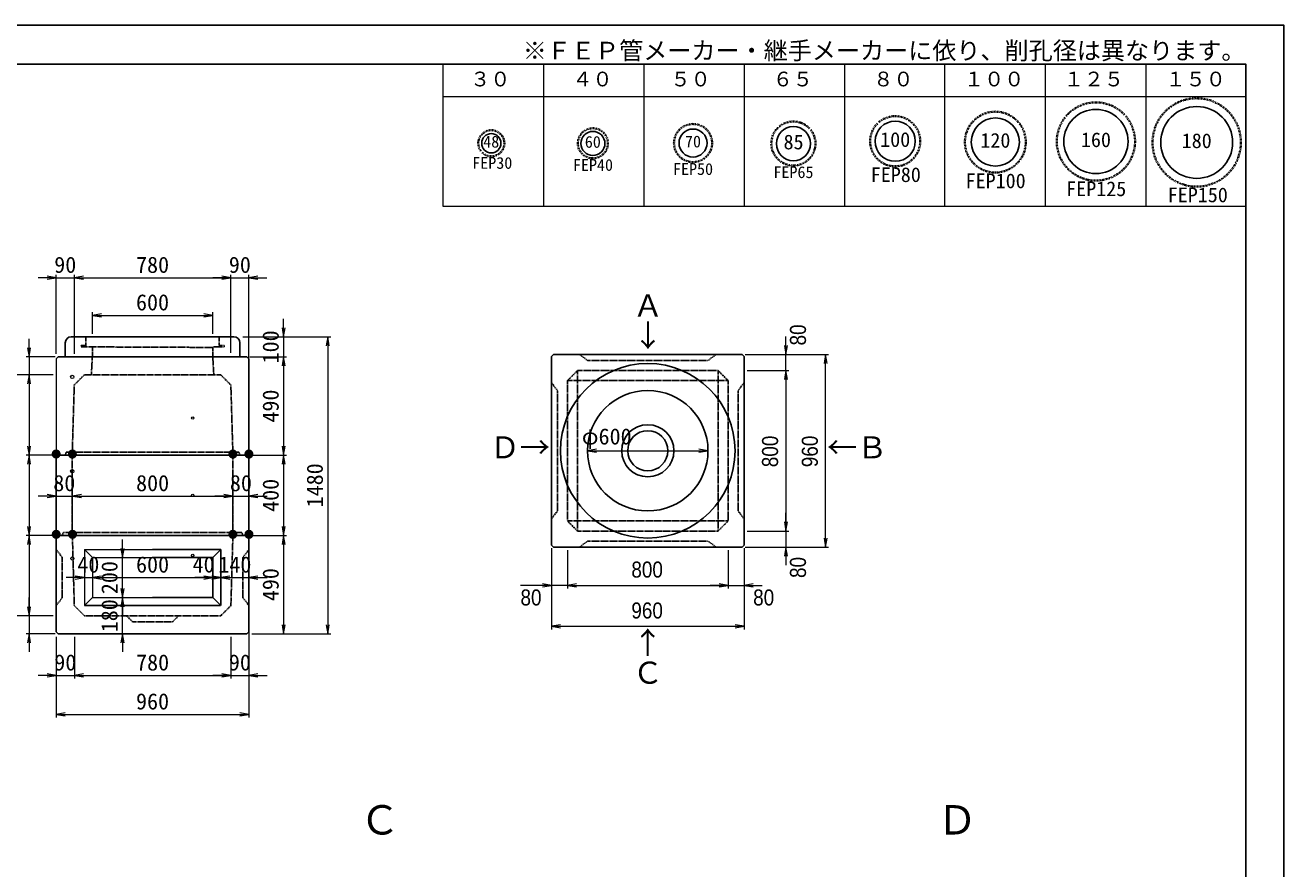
# Model space of a CAD drawing. Units: millimetres, scale not verified. Extents: x -297 to 298, y -210 to 211.
# Drawn here: x -15.6 to 297.9, y 0.3 to 210.5 of the extents above; entities that cross this region are included whole.
import ezdxf
from ezdxf.enums import TextEntityAlignment as Align

# ---------------------------------------------------------------- set-up
doc = ezdxf.new("R2010")
doc.units = ezdxf.units.MM
doc.linetypes.add('USER1', pattern=[12.95, 6.35, -3.175, 0.25, -3.175])
doc.linetypes.add('USER2', pattern=[4.7625, 3.175, -1.5875])
doc.layers.add('0-0', color=7, linetype='Continuous')
for name, color, linetype, lineweight in [('0-1_0', 9, 'Continuous', 25), ('0-2_dims', 7, 'Continuous', 18), ('0-3_pen1実線', 4, 'Continuous', 13), ('0-4_pen2実線', 3, 'Continuous', 13), ('0-5_pen3実線', 7, 'Continuous', 25), ('0-6_pen4実線', 7, 'Continuous', 25), ('0-7_pen2破線', 3, 'USER2', 25), ('0-8_鉄筋', 7, 'Continuous', 25), ('0-9_draw', 7, 'Continuous', 13)]:
    doc.layers.add(name, color=color, linetype=linetype, lineweight=lineweight)
doc.styles.add('ＭＳ ゴシック', font='')
doc.styles.add('ＭＳ Ｐゴシック', font='')
doc.styles.get('ＭＳ ゴシック').set_extended_font_data('MS Gothic')
doc.styles.get('ＭＳ Ｐゴシック').set_extended_font_data('MS PGothic')

# ---------------------------------------------------------------- blocks, each defined once
blk = doc.blocks.new('部分図 1')
at = {"layer": '0-1_0'}
blk.add_lwpolyline([(0.1, 0.3), (11898.1, 0.3), (11898.1, 8410.3), (0.1, 8410.3)], close=True, dxfattribs=at)
at = {"layer": '0-2_dims'}
for p, q in [((7709.94, 7506.5), (7709.94, 8215.2)), ((8211.94, 7506.5), (8211.94, 8215.2)), ((8710.94, 7506.5), (8710.94, 8215.2)), ((9210.94, 7506.5), (9210.94, 8215.2)), ((9710.94, 7506.5), (9710.94, 8215.2)), ((10209.94, 7506.5), (10209.94, 8215.2)), ((10710.94, 7506.5), (10710.94, 8215.2)), ((11211.94, 7506.5), (11211.94, 8215.2)), ((11708.94, 7506.5), (11708.94, 8215.2)), ((7709.94, 8055.3), (11708.94, 8055.3)), ((11708.94, 7506.5), (7709.94, 7506.5)), ((5782.5, 7151), (5692.5, 7151)), ((5782.5, 6772.8), (5782.5, 7166)), ((5782.5, 7151), (5872.9, 7151)), ((5872.9, 6772.8), (5872.9, 7166)), ((5872.9, 6772.8), (5872.9, 7166)), ((5872.9, 7151), (5962.9, 7151)), ((5872.9, 7151), (6652.5, 7151)), ((6652.5, 7151), (6562.5, 7151)), ((6652.5, 6777), (6652.5, 7166)), ((6652.5, 6777), (6652.5, 7166)), ((6652.5, 7151), (6742.5, 7151)), ((6742.5, 6719), (6742.5, 7166)), ((6742.5, 7151), (6832.5, 7151)), ((5962.5, 6872), (5962.5, 6979)), ((5962.5, 6964), (6562.5, 6964)), ((6562.5, 6872), (6562.5, 6979)), ((6915.5, 6857), (6915.5, 6947)), ((5647.06, 6757), (5647.06, 6847)), ((6712.5, 6857), (6930.5, 6857)), ((6727.5, 6857), (7150.5, 6857)), ((6915.5, 6857), (6915.5, 6757)), ((7135.5, 6857), (7135.5, 5377)), ((5777.5, 6757), (5632.06, 6757)), ((5647.06, 6757), (5647.06, 6667)), ((6747.5, 6757), (6930.5, 6757)), ((6747.5, 6757), (6930.5, 6757)), ((6915.5, 6757), (6915.5, 6667)), ((6915.5, 6757), (6915.5, 6267)), ((5752.5, 6667), (5422.5, 6667)), ((5767.5, 6667), (5632.06, 6667)), ((5767.5, 6667), (5632.06, 6667)), ((5647.06, 6667), (5647.06, 6577)), ((5647.06, 6667), (5647.06, 6267)), ((8429.5, 6289), (9029.5, 6289)), ((5767.5, 6267), (5632.06, 6267)), ((5767.5, 6267), (5632.06, 6267)), ((5647.06, 6267), (5647.06, 5867)), ((6757.5, 6267), (6930.5, 6267)), ((6757.5, 6267), (6930.5, 6267)), ((6915.5, 6267), (6915.5, 5867)), ((5782.7, 6063), (5692.7, 6063)), ((5782.7, 5866.9), (5782.7, 6078)), ((5782.7, 6063), (5863.11, 6063)), ((5863.11, 5882), (5863.11, 6078)), ((5863.11, 5882), (5863.11, 6078)), ((5863.11, 6063), (5953.11, 6063)), ((5863.11, 6063), (6662.7, 6063)), ((6662.7, 6063), (6572.7, 6063)), ((6662.7, 5882), (6662.7, 6078)), ((6662.7, 5882), (6662.7, 6078)), ((6662.7, 6063), (6742.7, 6063)), ((6742.7, 5867), (6742.7, 6078)), ((6742.7, 6063), (6832.7, 6063)), ((5767.5, 5867), (5632.06, 5867)), ((5767.5, 5867), (5632.06, 5867)), ((5647.06, 5867), (5647.06, 5467)), ((6112.7, 5757), (6112.7, 5847)), ((6757.5, 5867), (6930.5, 5867)), ((6757.5, 5867), (6930.5, 5867)), ((6915.5, 5867), (6915.5, 5377)), ((6112.7, 5757), (6127.7, 5757)), ((6112.7, 5557), (6112.7, 5757)), ((5922.7, 5657), (5832.7, 5657)), ((5922.7, 5657), (5922.7, 5642)), ((5922.7, 5657), (5962.7, 5657)), ((5962.7, 5657), (5962.7, 5642)), ((5962.7, 5657), (6052.7, 5657)), ((5962.7, 5657), (5962.7, 5642)), ((5962.7, 5657), (6562.7, 5657)), ((6112.7, 5557), (6112.7, 5647)), ((6562.7, 5657), (6472.7, 5657)), ((6602.7, 5657), (6512.7, 5657)), ((6562.7, 5657), (6562.7, 5642)), ((6562.7, 5657), (6562.7, 5642)), ((6562.7, 5657), (6602.7, 5657)), ((6602.7, 5657), (6602.7, 5642)), ((6602.7, 5657), (6692.7, 5657)), ((6602.7, 5657), (6602.7, 5642)), ((6602.7, 5657), (6742.7, 5657)), ((6742.7, 5657), (6742.7, 5642)), ((6742.7, 5657), (6832.7, 5657)), ((5647.06, 5467), (5647.06, 5557)), ((6112.7, 5557), (6127.7, 5557)), ((6112.7, 5377), (6112.7, 5557)), ((6112.7, 5557), (6127.7, 5557)), ((6112.7, 5557), (6112.7, 5467)), ((5752.5, 5467), (5422.5, 5467)), ((5767.5, 5467), (5632.06, 5467)), ((5767.5, 5467), (5632.06, 5467)), ((5647.06, 5467), (5647.06, 5377)), ((6742.7, 5395), (6742.7, 5154)), ((5777.5, 5377), (5632.06, 5377)), ((5647.06, 5377), (5647.06, 5287)), ((5782.7, 5361.5), (5782.7, 5154)), ((5873.1, 5361.5), (5873.1, 5154)), ((5873.1, 5361.5), (5873.1, 5154)), ((6062.7, 5377), (6127.7, 5377)), ((6112.7, 5377), (6112.7, 5287)), ((6652.7, 5361.5), (6652.7, 5154)), ((6652.7, 5361.5), (6652.7, 5154)), ((6757.5, 5377), (6930.5, 5377)), ((6772.5, 5377), (7150.5, 5377)), ((5782.7, 5294.62), (5782.7, 4960)), ((6742.7, 5309), (6742.7, 4960)), ((5782.7, 5169), (5692.7, 5169)), ((5782.7, 5169), (5873.1, 5169)), ((5873.1, 5169), (5963.1, 5169)), ((5873.1, 5169), (6652.7, 5169)), ((6652.7, 5169), (6562.7, 5169)), ((6652.7, 5169), (6742.7, 5169)), ((6742.7, 5169), (6832.7, 5169)), ((5782.7, 4975), (6742.7, 4975))]:
    blk.add_line(p, q, dxfattribs=at)
at = {"layer": '0-2_dims', "lineweight": 13}
for p, q in [((9417.5, 6769), (9417.5, 6859)), ((9214.5, 6769), (9630.5, 6769)), ((9214.5, 6769), (9432.5, 6769)), ((9417.5, 6689), (9417.5, 6769)), ((9615.5, 5809), (9615.5, 6769)), ((9224.5, 6689), (9432.5, 6689)), ((9224.5, 6689), (9432.5, 6689)), ((9417.5, 6689), (9417.5, 5889)), ((9417.5, 6689), (9417.5, 6599)), ((9417.5, 5889), (9417.5, 5979)), ((9224.5, 5889), (9432.5, 5889)), ((9224.5, 5889), (9432.5, 5889)), ((9417.5, 5889), (9417.5, 5809)), ((8249.5, 5804), (8249.5, 5399)), ((8249.5, 5804), (8249.5, 5603)), ((8329.5, 5794), (8329.5, 5603)), ((8329.5, 5794), (8329.5, 5603)), ((9129.5, 5794), (9129.5, 5603)), ((9129.5, 5794), (9129.5, 5603)), ((9209.5, 5804), (9209.5, 5399)), ((9209.5, 5804), (9209.5, 5603)), ((9214.5, 5809), (9432.5, 5809)), ((9214.5, 5809), (9630.5, 5809)), ((9417.5, 5809), (9417.5, 5719)), ((8249.5, 5618), (8095.41, 5618)), ((8329.5, 5618), (8249.5, 5618)), ((8329.5, 5618), (9129.5, 5618)), ((8329.5, 5618), (8419.5, 5618)), ((9129.5, 5618), (9039.5, 5618)), ((9129.5, 5618), (9209.5, 5618)), ((9209.5, 5618), (9299.5, 5618)), ((8249.5, 5414), (9209.5, 5414))]:
    blk.add_line(p, q, dxfattribs=at)
at = {"layer": '0-2_dims'}
for points in [[(5737.5, 7143.5), (5782.5, 7151), (5737.5, 7158.5)], [(5917.9, 7158.5), (5872.9, 7151), (5917.9, 7143.5)], [(5917.9, 7158.5), (5872.9, 7151), (5917.9, 7143.5)], [(6607.5, 7143.5), (6652.5, 7151), (6607.5, 7158.5)], [(6607.5, 7143.5), (6652.5, 7151), (6607.5, 7158.5)], [(6787.5, 7158.5), (6742.5, 7151), (6787.5, 7143.5)], [(6007.5, 6971.5), (5962.5, 6964), (6007.5, 6956.5)], [(6517.5, 6956.5), (6562.5, 6964), (6517.5, 6971.5)], [(6908, 6902), (6915.5, 6857), (6923, 6902)], [(7143, 6812), (7135.5, 6857), (7128, 6812)], [(5639.56, 6802), (5647.06, 6757), (5654.56, 6802)], [(6923, 6712), (6915.5, 6757), (6908, 6712)], [(6923, 6712), (6915.5, 6757), (6908, 6712)], [(5654.56, 6622), (5647.06, 6667), (5639.56, 6622)], [(5654.56, 6622), (5647.06, 6667), (5639.56, 6622)], [(5639.56, 6312), (5647.06, 6267), (5654.56, 6312)], [(6908, 6312), (6915.5, 6267), (6923, 6312)], [(8474.5, 6296.5), (8429.5, 6289), (8474.5, 6281.5)], [(8984.5, 6281.5), (9029.5, 6289), (8984.5, 6296.5)], [(5654.56, 6222), (5647.06, 6267), (5639.56, 6222)], [(6923, 6222), (6915.5, 6267), (6908, 6222)], [(5737.7, 6055.5), (5782.7, 6063), (5737.7, 6070.5)], [(5908.11, 6070.5), (5863.11, 6063), (5908.11, 6055.5)], [(5908.11, 6070.5), (5863.11, 6063), (5908.11, 6055.5)], [(6617.7, 6055.5), (6662.7, 6063), (6617.7, 6070.5)], [(6617.7, 6055.5), (6662.7, 6063), (6617.7, 6070.5)], [(6787.7, 6070.5), (6742.7, 6063), (6787.7, 6055.5)], [(5639.56, 5912), (5647.06, 5867), (5654.56, 5912)], [(6908, 5912), (6915.5, 5867), (6923, 5912)], [(5654.56, 5822), (5647.06, 5867), (5639.56, 5822)], [(6923, 5822), (6915.5, 5867), (6908, 5822)], [(6105.2, 5802), (6112.7, 5757), (6120.2, 5802)], [(5877.7, 5649.5), (5922.7, 5657), (5877.7, 5664.5)], [(6007.7, 5664.5), (5962.7, 5657), (6007.7, 5649.5)], [(6007.7, 5664.5), (5962.7, 5657), (6007.7, 5649.5)], [(6517.7, 5649.5), (6562.7, 5657), (6517.7, 5664.5)], [(6517.7, 5649.5), (6562.7, 5657), (6517.7, 5664.5)], [(6557.7, 5649.5), (6602.7, 5657), (6557.7, 5664.5)], [(6647.7, 5664.5), (6602.7, 5657), (6647.7, 5649.5)], [(6787.7, 5664.5), (6742.7, 5657), (6787.7, 5649.5)], [(6105.2, 5602), (6112.7, 5557), (6120.2, 5602)], [(6120.2, 5512), (6112.7, 5557), (6105.2, 5512)], [(5639.56, 5512), (5647.06, 5467), (5654.56, 5512)], [(5639.56, 5512), (5647.06, 5467), (5654.56, 5512)], [(6908, 5422), (6915.5, 5377), (6923, 5422)], [(7128, 5422), (7135.5, 5377), (7143, 5422)], [(5654.56, 5332), (5647.06, 5377), (5639.56, 5332)], [(6120.2, 5332), (6112.7, 5377), (6105.2, 5332)], [(5737.7, 5161.5), (5782.7, 5169), (5737.7, 5176.5)], [(5918.1, 5176.5), (5873.1, 5169), (5918.1, 5161.5)], [(5918.1, 5176.5), (5873.1, 5169), (5918.1, 5161.5)], [(6607.7, 5161.5), (6652.7, 5169), (6607.7, 5176.5)], [(6607.7, 5161.5), (6652.7, 5169), (6607.7, 5176.5)], [(6787.7, 5176.5), (6742.7, 5169), (6787.7, 5161.5)], [(5827.7, 4982.5), (5782.7, 4975), (5827.7, 4967.5)], [(6697.7, 4967.5), (6742.7, 4975), (6697.7, 4982.5)]]:
    blk.add_lwpolyline(points, dxfattribs=at)
at = {"layer": '0-2_dims', "lineweight": 13}
for points in [[(9410, 6814), (9417.5, 6769), (9425, 6814)], [(9623, 6724), (9615.5, 6769), (9608, 6724)], [(9425, 6644), (9417.5, 6689), (9410, 6644)], [(9425, 6644), (9417.5, 6689), (9410, 6644)], [(9410, 5934), (9417.5, 5889), (9425, 5934)], [(9410, 5934), (9417.5, 5889), (9425, 5934)], [(9608, 5854), (9615.5, 5809), (9623, 5854)], [(9425, 5764), (9417.5, 5809), (9410, 5764)], [(8204.5, 5610.5), (8249.5, 5618), (8204.5, 5625.5)], [(8374.5, 5625.5), (8329.5, 5618), (8374.5, 5610.5)], [(8374.5, 5625.5), (8329.5, 5618), (8374.5, 5610.5)], [(9084.5, 5610.5), (9129.5, 5618), (9084.5, 5625.5)], [(9084.5, 5610.5), (9129.5, 5618), (9084.5, 5625.5)], [(9254.5, 5625.5), (9209.5, 5618), (9254.5, 5610.5)], [(8294.5, 5421.5), (8249.5, 5414), (8294.5, 5406.5)], [(9164.5, 5406.5), (9209.5, 5414), (9164.5, 5421.5)]]:
    blk.add_lwpolyline(points, dxfattribs=at)
at = {"layer": '0-3_pen1実線'}
blk.add_line((6562.5, 6804.02), (6565.48, 6807), dxfattribs=at)
at = {"layer": '0-4_pen2実線'}
blk.add_line((6618.5, 6813), (6618.5, 6807), dxfattribs=at)
for centre, radius in [((5862.5, 6657), 8), ((6462.5, 6452), 6), ((5862.5, 6187), 8), ((6462.5, 6067), 6), ((6462.7, 5767), 6), ((5862.7, 5752), 8)]:
    blk.add_circle(centre, radius, dxfattribs=at)
at = {"layer": '0-5_pen3実線'}
for p, q in [((5857.5, 6857), (6667.5, 6857)), ((5827.5, 6827), (5827.5, 6757)), ((6697.5, 6827), (6697.5, 6757)), ((6732.5, 6757), (5792.5, 6757)), ((6742.5, 6747), (6732.5, 6757)), ((6742.5, 6267), (6742.5, 6747)), ((8259.5, 6769), (8249.5, 6759)), ((8249.5, 6759), (8249.5, 5819)), ((9199.5, 6769), (8259.5, 6769)), ((9199.5, 6769), (9209.5, 6759)), ((9209.5, 5819), (9209.5, 6759)), ((6742.5, 6267), (5782.5, 6267)), ((6742.5, 6267), (6742.5, 5867)), ((5782.7, 5867), (5782.7, 5387)), ((6742.7, 5387), (6742.7, 5867)), ((6262.7, 5797), (6602.7, 5797)), ((6602.7, 5797), (6562.7, 5757)), ((6602.7, 5797), (6602.7, 5517)), ((8249.5, 5819), (8259.5, 5809)), ((8259.5, 5809), (9199.5, 5809)), ((9209.5, 5819), (9199.5, 5809)), ((6262.7, 5757), (6562.7, 5757)), ((6562.7, 5757), (6562.7, 5557)), ((5922.7, 5517), (6601.23, 5518.47)), ((6262.7, 5557), (6562.7, 5557)), ((6562.7, 5557), (6602.7, 5517)), ((5782.7, 5387), (5792.7, 5377)), ((5792.7, 5377), (6732.7, 5377)), ((6742.7, 5387), (6732.7, 5377))]:
    blk.add_line(p, q, dxfattribs=at)
blk.add_lwpolyline([(5782.5, 6267), (5782.5, 5867), (6742.5, 5867)], dxfattribs=at)
for radius in [435, 300, 130, 100]:
    blk.add_circle((8729.5, 6289), radius, dxfattribs=at)
for centre, start, end in [((5857.5, 6827), 90, 180), ((6667.5, 6827), 0, 90)]:
    blk.add_arc(centre, 30, start, end, dxfattribs=at)
at = {"layer": '0-6_pen4実線'}
blk.add_lwpolyline([(200.1, 200.3), (11709.1, 200.3), (11709.1, 8215.3), (200.1, 8215.3)], close=True, dxfattribs=at)
at = {"layer": '0-7_pen2破線'}
for p, q in [((5930.5, 6857), (5930.5, 6807)), ((6594.5, 6857), (6594.5, 6813)), ((5906.5, 6813), (5930.5, 6813)), ((5906.5, 6813), (5906.5, 6807)), ((5906.5, 6807), (6562.5, 6804.02)), ((5962.5, 6807), (5962.5, 6757)), ((6562.5, 6807), (6562.5, 6757)), ((6618.5, 6807), (6562.5, 6807)), ((6618.5, 6813), (6594.5, 6813)), ((5962.5, 6757), (5957.5, 6667)), ((6567.5, 6667), (6562.5, 6757)), ((8389.5, 6769), (8429.5, 6739)), ((8429.5, 6739), (9029.5, 6739)), ((9069.5, 6769), (9029.5, 6739)), ((5872.5, 6617), (5922.5, 6667)), ((6262.5, 6667), (5922.5, 6667)), ((6602.5, 6667), (6262.5, 6667)), ((6602.5, 6667), (6652.5, 6617)), ((8329.5, 6639), (8379.5, 6689)), ((9079.5, 6689), (8379.5, 6689)), ((8379.5, 6689), (8379.5, 5889)), ((9079.5, 6689), (9129.5, 6639)), ((9079.5, 6689), (9079.5, 5889)), ((5872.5, 6617), (5862.5, 6282)), ((6652.5, 6617), (6662.5, 6282)), ((8249.5, 6629), (8279.5, 6589)), ((8329.5, 6639), (8329.5, 5939)), ((8329.5, 6639), (9129.5, 6639)), ((9129.5, 5939), (9129.5, 6639)), ((9209.5, 6629), (9179.5, 6589)), ((5832.5, 6282), (5827.5, 6267)), ((6262.5, 6282), (5832.5, 6282)), ((6692.5, 6282), (6262.5, 6282)), ((6692.5, 6282), (6697.5, 6267)), ((5862.5, 6267), (5862.5, 5882)), ((6662.5, 6267), (6662.5, 5882)), ((8379.5, 5889), (8329.5, 5939)), ((8329.5, 5939), (9129.5, 5939)), ((9129.5, 5939), (9079.5, 5889)), ((5812.5, 5867), (5817.5, 5882)), ((6262.5, 5882), (5817.5, 5882)), ((5872.7, 5517), (5863.11, 5867)), ((6707.5, 5882), (6262.5, 5882)), ((6712.5, 5867), (6707.5, 5882)), ((8379.5, 5889), (9079.5, 5889)), ((8389.5, 5809), (8429.5, 5839)), ((8429.5, 5839), (9029.5, 5839)), ((9069.5, 5809), (9029.5, 5839)), ((5782.7, 5797), (5812.7, 5757)), ((6742.7, 5797), (6712.7, 5757)), ((6712.7, 5757), (6712.7, 5557)), ((6712.7, 5557), (6742.7, 5517)), ((5922.7, 5467), (5872.7, 5517)), ((5922.7, 5467), (6602.7, 5467)), ((6162.7, 5437), (6132.7, 5467)), ((6362.7, 5437), (6392.7, 5467)), ((6162.7, 5437), (6362.7, 5437))]:
    blk.add_line(p, q, dxfattribs=at)
for points in [[(8249.5, 5949), (8279.5, 5989), (8279.5, 6589)], [(9209.5, 5949), (9179.5, 5989), (9179.5, 6589)], [(6662.7, 5867), (6652.7, 5517), (6602.7, 5467)], [(5812.7, 5757), (5812.7, 5557), (5782.7, 5517)]]:
    blk.add_lwpolyline(points, dxfattribs=at)
at = {"layer": '0-8_鉄筋', "color": 1, "linetype": 'USER1', "lineweight": 35}
for centre, radius in [((11464.04, 7825.6), 220.1), ((10461.04, 7827.6), 151.71), ((10962.04, 7830.6), 195), ((8955.04, 7822.7), 95), ((9454.84, 7820.6), 110), ((9962.04, 7831.7), 125), ((7950.04, 7821.7), 65), ((8456.04, 7821.6), 75)]:
    blk.add_circle(centre, radius, dxfattribs=at)
at = {"layer": '0-8_鉄筋', "color": 1}
for centre, radius in [((10962.04, 7830.7), 160), ((11464.04, 7825.7), 179.11), ((9455.04, 7819.7), 85), ((9962.04, 7831.7), 100), ((10461.04, 7827.7), 120), ((7950.04, 7821.7), 48), ((8456.04, 7820.7), 60), ((8955.04, 7822.7), 70)]:
    blk.add_circle(centre, radius, dxfattribs=at)
at = {"layer": '0-9_draw'}
for p, q in [((5782.5, 6747), (5792.5, 6757)), ((5782.5, 6747), (5782.5, 6267)), ((5922.7, 5797), (6262.7, 5797)), ((5922.7, 5797), (5922.7, 5517)), ((5922.7, 5797), (5962.7, 5757)), ((5962.7, 5757), (6262.7, 5757)), ((5962.7, 5757), (5962.7, 5557)), ((5962.7, 5557), (5922.7, 5517)), ((5962.7, 5557), (6262.7, 5557))]:
    blk.add_line(p, q, dxfattribs=at)
at = {"layer": '0-2_dims', "style": 'ＭＳ ゴシック'}
for s, height, p in [('※ＦＥＰ管メーカー・継手メーカーに依り、削孔径は異なります。', 87.98, (8106.76, 8213.13)), ('３０', 73.31, (7844.94, 8083.2)), ('４０', 73.31, (8353.94, 8083.2)), ('５０', 73.31, (8842.94, 8083.2)), ('６５', 73.31, (9351.94, 8083.2)), ('８０', 73.31, (9852.94, 8083.2)), ('１００', 73.31, (10304.94, 8083.2)), ('１２５', 73.31, (10801.94, 8083.2)), ('１５０', 73.31, (11308.94, 8083.2)), ('90', 80.65, (5772.7, 7151.5)), ('780', 80.65, (6180.2, 7151.5)), ('90', 80.65, (6642.5, 7151.5)), ('600', 80.65, (6180, 6964.5)), ('Ａ', 110, (8655.5, 6925)), ('↓', 110, (8655.5, 6775)), ('φ600', 80.65, (8401, 6296)), ('Ｄ→', 110, (7942.5, 6218)), ('←Ｂ', 110, (9622.5, 6218)), ('●', 36.66, (5757.3, 6242.4)), ('●', 36.66, (5838, 6242.2)), ('●', 36.66, (6637.7, 6242.1)), ('●', 36.66, (6717.4, 6242.1)), ('80', 80.65, (5767.91, 6063.5)), ('800', 80.65, (6180.41, 6063.5)), ('80', 80.65, (6647.7, 6063.5)), ('●', 36.66, (5757.6, 5842)), ('●', 36.66, (5838.7, 5841.9)), ('●', 36.66, (6637.6, 5842)), ('●', 36.66, (6717.7, 5842)), ('40', 80.65, (5887.7, 5657.5)), ('600', 80.65, (6180.2, 5657.5)), ('40', 80.65, (6461.7, 5658)), ('140', 80.65, (6590.2, 5657.5)), ('↑', 110, (8654.5, 5245)), ('90', 80.65, (5772.9, 5169.5)), ('780', 80.65, (6180.4, 5169.5)), ('90', 80.65, (6642.7, 5169.5)), ('Ｃ', 110, (8654.5, 5095)), ('960', 80.65, (6180.2, 4975.5))]:
    blk.add_text(s, height=height, dxfattribs=at).set_placement(p, align=Align.BOTTOM_LEFT)
at = {"layer": '0-2_dims', "style": 'ＭＳ Ｐゴシック', "width": 0.9}
for s, p in [('80', (9541.59, 6814)), ('800', (9402.5, 6207.18)), ('960', (9600.5, 6207.18)), ('80', (9541.59, 5654.91))]:
    blk.add_text(s, height=79.98, rotation=90, dxfattribs=at).set_placement(p, align=Align.BOTTOM_LEFT)
at = {"layer": '0-2_dims', "style": 'ＭＳ ゴシック'}
for s, p in [('100', (6915, 6724.5)), ('490', (6915, 6429.5)), ('1480', (7135, 6007)), ('400', (6915, 5984.5)), ('200', (6112.2, 5574.5)), ('490', (6915, 5539.5)), ('180', (6112.2, 5384.5))]:
    blk.add_text(s, height=80.65, rotation=90, dxfattribs=at).set_placement(p, align=Align.BOTTOM_LEFT)
at = {"layer": '0-2_dims', "style": 'ＭＳ Ｐゴシック', "width": 0.9}
for s, p in [('800', (8647.68, 5633)), ('80', (8095.41, 5493.91)), ('80', (9254.5, 5493.91)), ('960', (8647.68, 5429))]:
    blk.add_text(s, height=79.98, dxfattribs=at).set_placement(p, align=Align.BOTTOM_LEFT)
at = {"layer": '0-8_鉄筋', "style": 'ＭＳ ゴシック'}
for s, height, p in [('48', 58.65, (7909.84, 7782.6)), ('60', 58.65, (8415.84, 7781.6)), ('70', 58.65, (8914.84, 7783.6)), ('85', 73.31, (9405.84, 7769.4)), ('100', 73.31, (9887.34, 7781.6)), ('120', 73.31, (10386.34, 7777.6)), ('160', 73.31, (10887.34, 7780.6)), ('180', 73.31, (11389.34, 7775.6)), ('FEP30', 58.65, (7855.04, 7676.7)), ('FEP40', 58.65, (8356.84, 7666.5)), ('FEP50', 58.65, (8855.24, 7646.3)), ('FEP65', 58.65, (9355.44, 7630.6)), ('FEP80', 73.31, (9840.44, 7606.5)), ('FEP100', 73.31, (10312.84, 7575.8)), ('FEP125', 73.31, (10813.84, 7536.2)), ('FEP150', 73.31, (11319.84, 7505.8)), ('Ｃ', 146.6, (7293.97, 4332.23)), ('Ｄ', 146.6, (10170.97, 4332.23))]:
    blk.add_text(s, height=height, dxfattribs=at).set_placement(p, align=Align.BOTTOM_LEFT)

msp = doc.modelspace()

# ---------------------------------------------------------------- block references
at = {"layer": '0-0', "xscale": 0.05, "yscale": 0.05}
msp.add_blockref('部分図 1', (-297, -210), dxfattribs=at)

doc.saveas('drawing.dxf')
